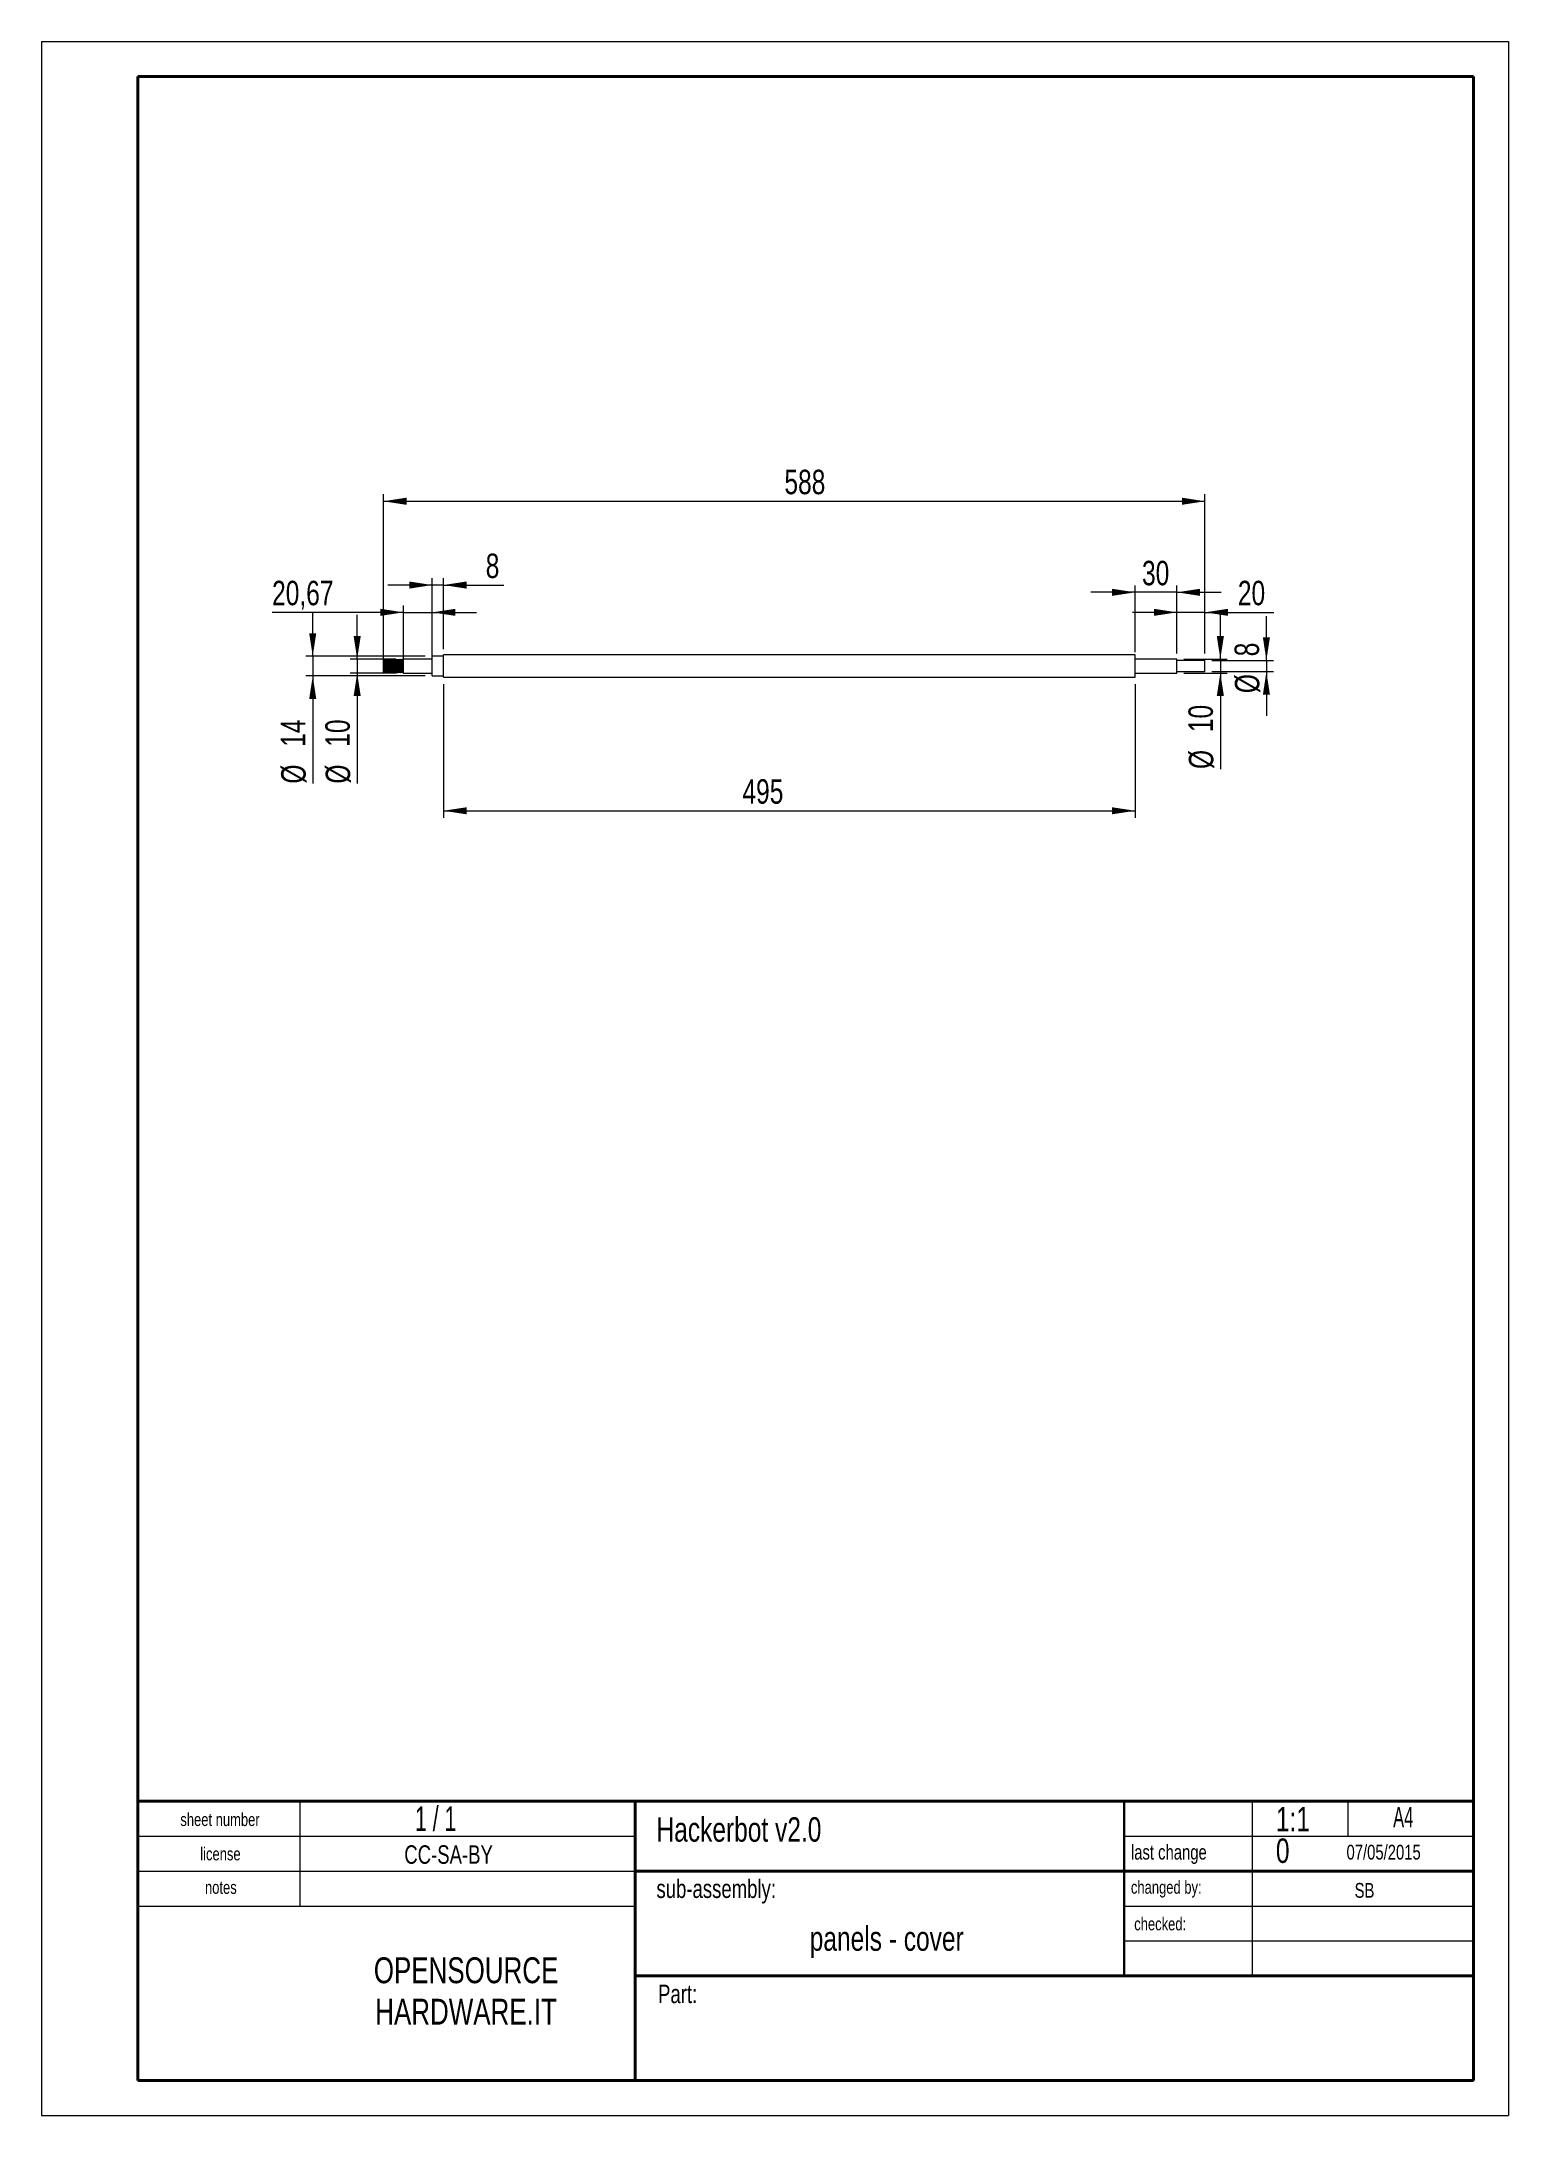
# Model space of a CAD drawing. Header units: millimetres. Extents: x 0 to 210, y 0 to 297.
import ezdxf

# ---------------------------------------------------------------- set-up
doc = ezdxf.new("R2010")
doc.units = ezdxf.units.MM
doc.layers.add('ОСЕВЫЕ', color=7, linetype='Continuous')
doc.styles.add('SLDTEXTSTYLE0', font='TXT', dxfattribs={"width": 0.605})
doc.styles.add('SLDTEXTSTYLE1', font='TXT', dxfattribs={"width": 0.75})
doc.styles.add('SLDTEXTSTYLE2', font='TXT', dxfattribs={"width": 0.65})
doc.dimstyles.new('SLDDIMSTYLE0', dxfattribs={"dimtxt": 3.5, "dimasz": 3.302, "dimexe": 0, "dimexo": 0.0625, "dimgap": 0.875, "dimtad": 1, "dimlfac": 5, "dimrnd": 1e-09, "dimzin": 12, "dimdsep": 46, "dimtxsty": 'SLDTEXTSTYLE1', "dimsah": 1, "dimcen": 0.09, "dimadec": 0, "dimazin": 3, "dimtfac": 1, "dimtofl": 0, "dimtmove": 0, "dimatfit": 3, "dimfxl": 1, "dimfrac": 2, "dimtolj": 1, "dimtzin": 12, "dimarcsym": 0})
doc.dimstyles.new('SLDDIMSTYLE1', dxfattribs={"dimtxt": 3.5, "dimasz": 3.302, "dimexe": 0, "dimexo": 0.0625, "dimgap": 0.875, "dimtad": 1, "dimlfac": 5, "dimrnd": 1e-09, "dimzin": 12, "dimdsep": 46, "dimtxsty": 'SLDTEXTSTYLE1', "dimsah": 1, "dimcen": 0.09, "dimadec": 0, "dimazin": 3, "dimtfac": 1, "dimtmove": 0, "dimatfit": 0, "dimfxl": 1, "dimfrac": 2, "dimtolj": 1, "dimtzin": 12, "dimarcsym": 0})

# ---------------------------------------------------------------- blocks, each defined once
blk = doc.blocks.new('SW_NOTE_0')
at = {"color": 0, "linetype": 'Continuous', "lineweight": 0, "char_height": 3.5, "attachment_point": 1, "style": 'SLDTEXTSTYLE1'}
for s, insert in [('1:1', (0, 4.51)), ('0', (0, -0.01))]:
    blk.add_mtext(s, dxfattribs=dict(at, insert=insert))
blk = doc.blocks.new('SW_NOTE_1')
at = {"color": 0, "linetype": 'Continuous', "lineweight": 0, "attachment_point": 2, "style": 'SLDTEXTSTYLE1'}
for s, insert, char_height in [('OPENSOURCE', (15.92, 4.77), 3.704), ('HARDWARE.IT', (15.92, -1.16), 3.7042)]:
    blk.add_mtext(s, dxfattribs=dict(at, insert=insert, char_height=char_height))
blk = doc.blocks.new('_D')
at = {"color": 7, "linetype": 'Continuous', "lineweight": 0}
for p, q in [((48.94, 208.56), (48.94, 232.16)), ((166.54, 209.36), (166.54, 232.16)), ((48.94, 231.16), (166.54, 231.16))]:
    blk.add_line(p, q, dxfattribs=at)
for points in [[(48.94, 231.16), (52.25, 230.65), (52.25, 231.67)], [(166.54, 231.16), (163.24, 231.67), (163.24, 230.65)]]:
    blk.add_solid(points, dxfattribs=at)
at = {"color": 7, "linetype": 'Continuous', "lineweight": 0, "insert": (106.35, 235.67), "char_height": 3.5, "attachment_point": 1, "style": 'SLDTEXTSTYLE1'}
blk.add_mtext('588', dxfattribs=at)
blk = doc.blocks.new('_D_1')
at = {"color": 7, "linetype": 'Continuous', "lineweight": 0}
for p, q in [((55.94, 209.96), (55.94, 220.16)), ((57.54, 209.96), (57.54, 220.16)), ((55.94, 219.16), (49.59, 219.16)), ((57.54, 219.16), (55.94, 219.16)), ((57.54, 219.16), (66.17, 219.16))]:
    blk.add_line(p, q, dxfattribs=at)
for points in [[(55.94, 219.16), (52.64, 219.67), (52.64, 218.65)], [(57.54, 219.16), (60.85, 218.65), (60.85, 219.67)]]:
    blk.add_solid(points, dxfattribs=at)
at = {"color": 7, "linetype": 'Continuous', "lineweight": 0, "insert": (63.59, 223.67), "char_height": 3.5, "attachment_point": 1, "style": 'SLDTEXTSTYLE1'}
blk.add_mtext('8', dxfattribs=at)
blk = doc.blocks.new('_D_2')
at = {"color": 7, "linetype": 'Continuous', "lineweight": 0}
for p, q in [((51.81, 215.25), (33.01, 215.25)), ((51.81, 207.56), (51.81, 216.25)), ((51.81, 215.25), (55.94, 215.25)), ((55.94, 207.56), (55.94, 216.25)), ((55.94, 215.25), (62.29, 215.25))]:
    blk.add_line(p, q, dxfattribs=at)
for points in [[(51.81, 215.25), (48.51, 215.76), (48.51, 214.75)], [(55.94, 215.25), (59.25, 214.75), (59.25, 215.76)]]:
    blk.add_solid(points, dxfattribs=at)
at = {"color": 7, "linetype": 'Continuous', "lineweight": 0, "insert": (33.01, 219.77), "char_height": 3.5, "attachment_point": 1, "style": 'SLDTEXTSTYLE1'}
blk.add_mtext('20,67', dxfattribs=at)
blk = doc.blocks.new('_D_3')
at = {"color": 7, "linetype": 'Continuous', "lineweight": 0}
for p, q in [((156.54, 218.12), (150.19, 218.12)), ((156.54, 209.56), (156.54, 219.12)), ((162.54, 218.12), (156.54, 218.12)), ((162.54, 209.56), (162.54, 219.12)), ((162.54, 218.12), (168.89, 218.12))]:
    blk.add_line(p, q, dxfattribs=at)
for points in [[(156.54, 218.12), (153.24, 218.63), (153.24, 217.61)], [(162.54, 218.12), (165.85, 217.61), (165.85, 218.63)]]:
    blk.add_solid(points, dxfattribs=at)
at = {"color": 7, "linetype": 'Continuous', "lineweight": 0, "insert": (157.54, 222.63), "char_height": 3.5, "attachment_point": 1, "style": 'SLDTEXTSTYLE1'}
blk.add_mtext('30', dxfattribs=at)
blk = doc.blocks.new('_D_4')
at = {"color": 7, "linetype": 'Continuous', "lineweight": 0}
for p, q in [((162.54, 215.25), (156.19, 215.25)), ((162.54, 209.36), (162.54, 216.25)), ((166.54, 215.25), (162.54, 215.25)), ((166.54, 209.36), (166.54, 216.25)), ((166.54, 215.25), (176.43, 215.25))]:
    blk.add_line(p, q, dxfattribs=at)
for points in [[(162.54, 215.25), (159.24, 215.76), (159.24, 214.75)], [(166.54, 215.25), (169.85, 214.75), (169.85, 215.76)]]:
    blk.add_solid(points, dxfattribs=at)
at = {"color": 7, "linetype": 'Continuous', "lineweight": 0, "insert": (171.26, 219.77), "char_height": 3.5, "attachment_point": 1, "style": 'SLDTEXTSTYLE1'}
blk.add_mtext('20', dxfattribs=at)
blk = doc.blocks.new('_D_5')
at = {"color": 7, "linetype": 'Continuous', "lineweight": 0}
for p, q in [((175.34, 208.36), (175.34, 214.71)), ((167.54, 208.36), (176.34, 208.36)), ((175.34, 208.36), (175.34, 206.76)), ((167.54, 206.76), (176.34, 206.76)), ((175.34, 206.76), (175.34, 200.41))]:
    blk.add_line(p, q, dxfattribs=at)
for points in [[(175.34, 208.36), (175.85, 211.66), (174.84, 211.66)], [(175.34, 206.76), (174.84, 203.46), (175.85, 203.46)]]:
    blk.add_solid(points, dxfattribs=at)
at = {"color": 7, "linetype": 'Continuous', "lineweight": 0, "char_height": 3.5, "attachment_point": 1, "rotation": 90, "style": 'SLDTEXTSTYLE1'}
for s, insert in [('8', (170.78, 208.96)), ('%%c', (170.83, 203.68))]:
    blk.add_mtext(s, dxfattribs=dict(at, insert=insert))
blk = doc.blocks.new('_D_6')
at = {"color": 7, "linetype": 'Continuous', "lineweight": 0}
for p, q in [((168.75, 208.56), (168.75, 214.91)), ((163.54, 208.56), (169.75, 208.56)), ((168.75, 208.56), (168.75, 206.56)), ((163.54, 206.56), (169.75, 206.56)), ((168.75, 206.56), (168.75, 192.82))]:
    blk.add_line(p, q, dxfattribs=at)
for points in [[(168.75, 208.56), (169.26, 211.86), (168.24, 211.86)], [(168.75, 206.56), (168.24, 203.26), (169.26, 203.26)]]:
    blk.add_solid(points, dxfattribs=at)
at = {"color": 7, "linetype": 'Continuous', "lineweight": 0, "char_height": 3.5, "attachment_point": 1, "rotation": 90, "style": 'SLDTEXTSTYLE1'}
for s, insert in [('10', (164.18, 198.1)), ('%%c', (164.24, 192.82))]:
    blk.add_mtext(s, dxfattribs=dict(at, insert=insert))
blk = doc.blocks.new('_D_7')
at = {"color": 7, "linetype": 'Continuous', "lineweight": 0}
for p, q in [((38.83, 208.96), (38.83, 215.31)), ((54.94, 208.96), (37.83, 208.96)), ((38.83, 208.96), (38.83, 206.16)), ((54.94, 206.16), (37.83, 206.16)), ((38.83, 206.16), (38.83, 190.73))]:
    blk.add_line(p, q, dxfattribs=at)
for points in [[(38.83, 208.96), (39.33, 212.26), (38.32, 212.26)], [(38.83, 206.16), (38.32, 202.86), (39.33, 202.86)]]:
    blk.add_solid(points, dxfattribs=at)
at = {"color": 7, "linetype": 'Continuous', "lineweight": 0, "char_height": 3.5, "attachment_point": 1, "rotation": 90, "style": 'SLDTEXTSTYLE1'}
for s, insert in [('14', (34.26, 196.01)), ('%%c', (34.31, 190.73))]:
    blk.add_mtext(s, dxfattribs=dict(at, insert=insert))
blk = doc.blocks.new('_D_8')
at = {"color": 7, "linetype": 'Continuous', "lineweight": 0}
for p, q in [((45.19, 208.56), (45.19, 214.91)), ((50.71, 208.56), (44.19, 208.56)), ((45.19, 208.56), (45.19, 206.56)), ((50.81, 206.56), (44.19, 206.56)), ((45.19, 206.56), (45.19, 190.73))]:
    blk.add_line(p, q, dxfattribs=at)
for points in [[(45.19, 208.56), (45.7, 211.86), (44.68, 211.86)], [(45.19, 206.56), (44.68, 203.26), (45.7, 203.26)]]:
    blk.add_solid(points, dxfattribs=at)
at = {"color": 7, "linetype": 'Continuous', "lineweight": 0, "char_height": 3.5, "attachment_point": 1, "rotation": 90, "style": 'SLDTEXTSTYLE1'}
for s, insert in [('10', (40.63, 196.01)), ('%%c', (40.68, 190.73))]:
    blk.add_mtext(s, dxfattribs=dict(at, insert=insert))
blk = doc.blocks.new('_D_9')
at = {"color": 7, "linetype": 'Continuous', "lineweight": 0}
for p, q in [((57.54, 204.96), (57.54, 185.84)), ((156.54, 204.96), (156.54, 185.84)), ((57.54, 186.84), (156.54, 186.84))]:
    blk.add_line(p, q, dxfattribs=at)
for points in [[(57.54, 186.84), (60.85, 186.33), (60.85, 187.34)], [(156.54, 186.84), (153.24, 187.34), (153.24, 186.33)]]:
    blk.add_solid(points, dxfattribs=at)
at = {"color": 7, "linetype": 'Continuous', "lineweight": 0, "insert": (100.34, 191.35), "char_height": 3.5, "attachment_point": 1, "style": 'SLDTEXTSTYLE1'}
blk.add_mtext('495', dxfattribs=at)

msp = doc.modelspace()

# ---------------------------------------------------------------- linework, layer by layer
at = {"color": 7, "linetype": 'Continuous', "lineweight": 40}
for p, q in [((13.7806, 150), (13.7806, 292)), ((20, 292), (13.7806, 292)), ((205, 292), (20, 292)), ((205, 5), (205, 292)), ((13.7806, 5), (13.7806, 150)), ((13.7806, 45), (85, 45)), ((85, 45), (85, 5)), ((85, 45), (155, 45)), ((205, 45), (155, 45)), ((85, 35), (155, 35)), ((205, 35), (155, 35)), ((85, 20), (205, 20)), ((13.7806, 5), (20, 5)), ((20, 5), (205, 5))]:
    msp.add_line(p, q, dxfattribs=at)
at = {"color": 7, "linetype": 'Continuous', "lineweight": 15}
for p, q in [((13.7806, 150), (13.7806, 292)), ((48.9952, 208.3581), (48.9491, 208.4378)), ((55.9434, 208.5594), (51.6839, 208.5594)), ((51.7073, 208.558), (51.6918, 208.5312)), ((57.5434, 208.9594), (55.9434, 208.9594)), ((55.9434, 207.5594), (55.9434, 208.9594)), ((156.5434, 209.1594), (57.5434, 209.1594)), ((57.5434, 207.5594), (57.5434, 209.1594)), ((156.5434, 207.5594), (156.5434, 209.1594)), ((162.5434, 208.5594), (156.5434, 208.5594)), ((162.5434, 207.5594), (162.5434, 208.5594)), ((166.5434, 208.3594), (162.5434, 208.3594)), ((166.5434, 207.5594), (166.5434, 208.3594)), ((48.9423, 206.6732), (48.9915, 206.5882)), ((48.9934, 206.5862), (48.9962, 206.6024)), ((49.1934, 206.5862), (49.1962, 206.6024)), ((49.3934, 206.5862), (49.3962, 206.6024)), ((49.5934, 206.5862), (49.5962, 206.6024)), ((49.7934, 206.5862), (49.7962, 206.6024)), ((49.9934, 206.5862), (49.9962, 206.6024)), ((50.1934, 206.5862), (50.1962, 206.6024)), ((50.3934, 206.5862), (50.3962, 206.6024)), ((50.5934, 206.5862), (50.5962, 206.6024)), ((50.7934, 206.5862), (50.7962, 206.6024)), ((50.9934, 206.5862), (50.9962, 206.6024)), ((51.1934, 206.5862), (51.1962, 206.6024)), ((51.3934, 206.5862), (51.3962, 206.6024)), ((51.5934, 206.5862), (51.5962, 206.6024)), ((51.7918, 206.5876), (51.8073, 206.5608)), ((51.8089, 206.5594), (55.9434, 206.5594)), ((55.9434, 206.1594), (55.9434, 207.5594)), ((55.9434, 206.1594), (57.5434, 206.1594)), ((57.5434, 205.9594), (57.5434, 207.5594)), ((57.5434, 205.9594), (156.5434, 205.9594)), ((156.5434, 205.9594), (156.5434, 207.5594)), ((156.5434, 206.5594), (162.5434, 206.5594)), ((162.5434, 206.5594), (162.5434, 207.5594)), ((162.5434, 206.7594), (166.5434, 206.7594)), ((166.5434, 206.7594), (166.5434, 207.5594)), ((20, 45), (13.7806, 45)), ((20, 45), (85, 45)), ((37, 45), (37, 30)), ((173.3289, 45), (173.3289, 20)), ((187, 45), (187, 40)), ((13.7806, 40), (85, 40)), ((155, 40), (205, 40)), ((13.7806, 35), (85, 35)), ((13.7806, 30), (85, 30)), ((155, 30), (205, 30)), ((155, 25), (205, 25))]:
    msp.add_line(p, q, dxfattribs=at)
at = {"color": 7, "linetype": 'Continuous', "lineweight": 30}
msp.add_line((155, 45), (155, 20), dxfattribs=at)
at = {"color": 7, "linetype": 'Continuous', "lineweight": 15}
for points, knots in [([(48.9434, 207.5594), (48.9434, 207.6655), (48.9434, 207.8776), (48.9434, 208.1541), (48.9434, 208.3503), (48.9434, 208.4477), (48.9434, 208.4377), (48.9434, 208.4345)], [0, 0, 0, 0, 0.226252226, 0.452476195, 0.678751974, 0.898186725, 1, 1, 1, 1]), ([(49.0924, 208.532), (49.0756, 208.5031), (49.0427, 208.4461), (49.0097, 208.3891), (48.9935, 208.3611)], [0, 0, 0, 0, 0.50778734, 1, 1, 1, 1]), ([(48.9952, 208.351), (48.9988, 208.3402), (49.0065, 208.3167), (49.0184, 208.1378), (49.0309, 207.874), (49.0434, 207.5594), (49.0559, 207.2447), (49.0684, 206.9812), (49.0802, 206.8044), (49.0877, 206.7811), (49.0911, 206.7707)], [0, 0, 0, 0, 0.11231234, 0.24257523, 0.37283812, 0.50310101, 0.6333639, 0.76362679, 0.89388968, 1, 1, 1, 1]), ([(49.1952, 208.3581), (49.1785, 208.387), (49.145, 208.4448), (49.1116, 208.5027), (49.0948, 208.5316)], [0, 0, 0, 0, 0.49992751, 1, 1, 1, 1]), ([(49.0949, 208.5238), (49.0986, 208.5104), (49.1064, 208.4818), (49.1184, 208.2631), (49.1309, 207.9421), (49.1434, 207.5594), (49.1559, 207.1766), (49.1684, 206.8559), (49.1802, 206.6399), (49.1879, 206.6115), (49.1913, 206.5987)], [0, 0, 0, 0, 0.11425452, 0.24390389, 0.37355326, 0.50320263, 0.632852, 0.76250137, 0.89215074, 1, 1, 1, 1]), ([(49.2924, 208.532), (49.2756, 208.5031), (49.2427, 208.4461), (49.2097, 208.3891), (49.1935, 208.3611)], [0, 0, 0, 0, 0.50778734, 1, 1, 1, 1]), ([(49.1952, 208.351), (49.1988, 208.3402), (49.2065, 208.3167), (49.2184, 208.1378), (49.2309, 207.874), (49.2434, 207.5594), (49.2559, 207.2447), (49.2684, 206.9812), (49.2802, 206.8044), (49.2877, 206.7811), (49.2911, 206.7707)], [0, 0, 0, 0, 0.11231234, 0.24257523, 0.37283812, 0.50310101, 0.6333639, 0.76362679, 0.89388968, 1, 1, 1, 1]), ([(49.3952, 208.3581), (49.3785, 208.387), (49.345, 208.4448), (49.3116, 208.5027), (49.2948, 208.5316)], [0, 0, 0, 0, 0.49992751, 1, 1, 1, 1]), ([(49.2949, 208.5238), (49.2986, 208.5104), (49.3064, 208.4818), (49.3184, 208.2631), (49.3309, 207.9421), (49.3434, 207.5594), (49.3559, 207.1766), (49.3684, 206.8559), (49.3802, 206.6399), (49.3879, 206.6115), (49.3913, 206.5987)], [0, 0, 0, 0, 0.114254518, 0.243903889, 0.373553259, 0.50320263, 0.632852, 0.762501371, 0.892150741, 1, 1, 1, 1]), ([(49.4924, 208.532), (49.4756, 208.5031), (49.4427, 208.4461), (49.4097, 208.3891), (49.3935, 208.3611)], [0, 0, 0, 0, 0.50778734, 1, 1, 1, 1]), ([(49.3952, 208.351), (49.3988, 208.3402), (49.4065, 208.3167), (49.4184, 208.1378), (49.4309, 207.874), (49.4434, 207.5594), (49.4559, 207.2447), (49.4684, 206.9812), (49.4802, 206.8044), (49.4877, 206.7811), (49.4911, 206.7707)], [0, 0, 0, 0, 0.11231234, 0.24257523, 0.37283812, 0.50310101, 0.6333639, 0.76362679, 0.89388968, 1, 1, 1, 1]), ([(49.5952, 208.3581), (49.5785, 208.387), (49.545, 208.4448), (49.5116, 208.5027), (49.4948, 208.5316)], [0, 0, 0, 0, 0.49992751, 1, 1, 1, 1]), ([(49.4949, 208.5238), (49.4986, 208.5104), (49.5064, 208.4818), (49.5184, 208.2631), (49.5309, 207.9421), (49.5434, 207.5594), (49.5559, 207.1766), (49.5684, 206.8559), (49.5802, 206.6399), (49.5879, 206.6115), (49.5913, 206.5987)], [0, 0, 0, 0, 0.114254518, 0.243903889, 0.373553259, 0.50320263, 0.632852, 0.762501371, 0.892150741, 1, 1, 1, 1]), ([(49.6924, 208.532), (49.6756, 208.5031), (49.6427, 208.4461), (49.6097, 208.3891), (49.5935, 208.3611)], [0, 0, 0, 0, 0.50778734, 1, 1, 1, 1]), ([(49.5952, 208.351), (49.5988, 208.3402), (49.6065, 208.3167), (49.6184, 208.1378), (49.6309, 207.874), (49.6434, 207.5594), (49.6559, 207.2447), (49.6684, 206.9812), (49.6802, 206.8044), (49.6877, 206.7811), (49.6911, 206.7707)], [0, 0, 0, 0, 0.11231234, 0.24257523, 0.37283812, 0.50310101, 0.6333639, 0.76362679, 0.89388968, 1, 1, 1, 1]), ([(49.7952, 208.3581), (49.7785, 208.387), (49.745, 208.4448), (49.7116, 208.5027), (49.6948, 208.5316)], [0, 0, 0, 0, 0.49992751, 1, 1, 1, 1]), ([(49.6949, 208.5238), (49.6986, 208.5104), (49.7064, 208.4818), (49.7184, 208.2631), (49.7309, 207.9421), (49.7434, 207.5594), (49.7559, 207.1766), (49.7684, 206.8559), (49.7802, 206.6399), (49.7879, 206.6115), (49.7913, 206.5987)], [0, 0, 0, 0, 0.11425452, 0.24390389, 0.37355326, 0.50320263, 0.632852, 0.76250137, 0.89215074, 1, 1, 1, 1]), ([(49.8924, 208.532), (49.8756, 208.5031), (49.8427, 208.4461), (49.8097, 208.3891), (49.7935, 208.3611)], [0, 0, 0, 0, 0.50778734, 1, 1, 1, 1]), ([(49.7952, 208.351), (49.7988, 208.3402), (49.8065, 208.3167), (49.8184, 208.1378), (49.8309, 207.874), (49.8434, 207.5594), (49.8559, 207.2447), (49.8684, 206.9812), (49.8802, 206.8044), (49.8877, 206.7811), (49.8911, 206.7707)], [0, 0, 0, 0, 0.11231234, 0.24257523, 0.37283812, 0.50310101, 0.6333639, 0.76362679, 0.89388968, 1, 1, 1, 1]), ([(49.9952, 208.3581), (49.9785, 208.387), (49.945, 208.4448), (49.9116, 208.5027), (49.8948, 208.5316)], [0, 0, 0, 0, 0.49992751, 1, 1, 1, 1]), ([(49.8949, 208.5238), (49.8986, 208.5104), (49.9064, 208.4818), (49.9184, 208.2631), (49.9309, 207.9421), (49.9434, 207.5594), (49.9559, 207.1766), (49.9684, 206.8559), (49.9802, 206.6399), (49.9879, 206.6115), (49.9913, 206.5987)], [0, 0, 0, 0, 0.114254518, 0.243903889, 0.373553259, 0.50320263, 0.632852, 0.762501371, 0.892150741, 1, 1, 1, 1]), ([(50.0924, 208.532), (50.0756, 208.5031), (50.0427, 208.4461), (50.0097, 208.3891), (49.9935, 208.3611)], [0, 0, 0, 0, 0.50778734, 1, 1, 1, 1]), ([(49.9952, 208.351), (49.9988, 208.3402), (50.0065, 208.3167), (50.0184, 208.1378), (50.0309, 207.874), (50.0434, 207.5594), (50.0559, 207.2447), (50.0684, 206.9812), (50.0802, 206.8044), (50.0877, 206.7811), (50.0911, 206.7707)], [0, 0, 0, 0, 0.11231234, 0.24257523, 0.37283812, 0.50310101, 0.6333639, 0.76362679, 0.89388968, 1, 1, 1, 1]), ([(50.1952, 208.3581), (50.1785, 208.387), (50.145, 208.4448), (50.1116, 208.5027), (50.0948, 208.5316)], [0, 0, 0, 0, 0.49992751, 1, 1, 1, 1]), ([(50.0949, 208.5238), (50.0986, 208.5104), (50.1064, 208.4818), (50.1184, 208.2631), (50.1309, 207.9421), (50.1434, 207.5594), (50.1559, 207.1766), (50.1684, 206.8559), (50.1802, 206.6399), (50.1879, 206.6115), (50.1913, 206.5987)], [0, 0, 0, 0, 0.11425452, 0.24390389, 0.37355326, 0.50320263, 0.632852, 0.76250137, 0.89215074, 1, 1, 1, 1]), ([(50.2924, 208.532), (50.2756, 208.5031), (50.2427, 208.4461), (50.2097, 208.3891), (50.1935, 208.3611)], [0, 0, 0, 0, 0.50778734, 1, 1, 1, 1]), ([(50.1952, 208.351), (50.1988, 208.3402), (50.2065, 208.3167), (50.2184, 208.1378), (50.2309, 207.874), (50.2434, 207.5594), (50.2559, 207.2447), (50.2684, 206.9812), (50.2802, 206.8044), (50.2877, 206.7811), (50.2911, 206.7707)], [0, 0, 0, 0, 0.11231234, 0.24257523, 0.37283812, 0.50310101, 0.6333639, 0.76362679, 0.89388968, 1, 1, 1, 1]), ([(50.3952, 208.3581), (50.3785, 208.387), (50.345, 208.4448), (50.3116, 208.5027), (50.2948, 208.5316)], [0, 0, 0, 0, 0.49992751, 1, 1, 1, 1]), ([(50.2949, 208.5238), (50.2986, 208.5104), (50.3064, 208.4818), (50.3184, 208.2631), (50.3309, 207.9421), (50.3434, 207.5594), (50.3559, 207.1766), (50.3684, 206.8559), (50.3802, 206.6399), (50.3879, 206.6115), (50.3913, 206.5987)], [0, 0, 0, 0, 0.11425452, 0.24390389, 0.37355326, 0.50320263, 0.632852, 0.76250137, 0.89215074, 1, 1, 1, 1]), ([(50.4924, 208.532), (50.4756, 208.5031), (50.4427, 208.4461), (50.4097, 208.3891), (50.3935, 208.3611)], [0, 0, 0, 0, 0.50778734, 1, 1, 1, 1]), ([(50.3952, 208.351), (50.3988, 208.3402), (50.4065, 208.3167), (50.4184, 208.1378), (50.4309, 207.874), (50.4434, 207.5594), (50.4559, 207.2447), (50.4684, 206.9812), (50.4802, 206.8044), (50.4877, 206.7811), (50.4911, 206.7707)], [0, 0, 0, 0, 0.11231234, 0.24257523, 0.37283812, 0.50310101, 0.6333639, 0.76362679, 0.89388968, 1, 1, 1, 1]), ([(50.5952, 208.3581), (50.5785, 208.387), (50.545, 208.4448), (50.5116, 208.5027), (50.4948, 208.5316)], [0, 0, 0, 0, 0.49992751, 1, 1, 1, 1]), ([(50.4949, 208.5238), (50.4986, 208.5104), (50.5064, 208.4818), (50.5184, 208.2631), (50.5309, 207.9421), (50.5434, 207.5594), (50.5559, 207.1766), (50.5684, 206.8559), (50.5802, 206.6399), (50.5879, 206.6115), (50.5913, 206.5987)], [0, 0, 0, 0, 0.11425452, 0.24390389, 0.37355326, 0.50320263, 0.632852, 0.76250137, 0.89215074, 1, 1, 1, 1]), ([(50.6924, 208.532), (50.6756, 208.5031), (50.6427, 208.4461), (50.6097, 208.3891), (50.5935, 208.3611)], [0, 0, 0, 0, 0.50778734, 1, 1, 1, 1]), ([(50.5952, 208.351), (50.5988, 208.3402), (50.6065, 208.3167), (50.6184, 208.1378), (50.6309, 207.874), (50.6434, 207.5594), (50.6559, 207.2447), (50.6684, 206.9812), (50.6802, 206.8044), (50.6877, 206.7811), (50.6911, 206.7707)], [0, 0, 0, 0, 0.11231234, 0.24257523, 0.37283812, 0.50310101, 0.6333639, 0.76362679, 0.89388968, 1, 1, 1, 1]), ([(50.7952, 208.3581), (50.7785, 208.387), (50.745, 208.4448), (50.7116, 208.5027), (50.6948, 208.5316)], [0, 0, 0, 0, 0.49992751, 1, 1, 1, 1]), ([(50.6949, 208.5238), (50.6986, 208.5104), (50.7064, 208.4818), (50.7184, 208.2631), (50.7309, 207.9421), (50.7434, 207.5594), (50.7559, 207.1766), (50.7684, 206.8559), (50.7802, 206.6399), (50.7879, 206.6115), (50.7913, 206.5987)], [0, 0, 0, 0, 0.11425452, 0.24390389, 0.37355326, 0.50320263, 0.632852, 0.76250137, 0.89215074, 1, 1, 1, 1]), ([(50.8924, 208.532), (50.8756, 208.5031), (50.8427, 208.4461), (50.8097, 208.3891), (50.7935, 208.3611)], [0, 0, 0, 0, 0.50778734, 1, 1, 1, 1]), ([(50.7952, 208.351), (50.7988, 208.3402), (50.8065, 208.3167), (50.8184, 208.1378), (50.8309, 207.874), (50.8434, 207.5594), (50.8559, 207.2447), (50.8684, 206.9812), (50.8802, 206.8044), (50.8877, 206.7811), (50.8911, 206.7707)], [0, 0, 0, 0, 0.11231234, 0.24257523, 0.37283812, 0.50310101, 0.6333639, 0.76362679, 0.89388968, 1, 1, 1, 1]), ([(50.9952, 208.3581), (50.9785, 208.387), (50.945, 208.4448), (50.9116, 208.5027), (50.8948, 208.5316)], [0, 0, 0, 0, 0.49992751, 1, 1, 1, 1]), ([(50.8949, 208.5238), (50.8986, 208.5104), (50.9064, 208.4818), (50.9184, 208.2631), (50.9309, 207.9421), (50.9434, 207.5594), (50.9559, 207.1766), (50.9684, 206.8559), (50.9802, 206.6399), (50.9879, 206.6115), (50.9913, 206.5987)], [0, 0, 0, 0, 0.114254518, 0.243903889, 0.373553259, 0.50320263, 0.632852, 0.762501371, 0.892150741, 1, 1, 1, 1]), ([(51.0924, 208.532), (51.0756, 208.5031), (51.0427, 208.4461), (51.0097, 208.3891), (50.9935, 208.3611)], [0, 0, 0, 0, 0.50778734, 1, 1, 1, 1]), ([(50.9952, 208.351), (50.9988, 208.3402), (51.0065, 208.3167), (51.0184, 208.1378), (51.0309, 207.874), (51.0434, 207.5594), (51.0559, 207.2447), (51.0684, 206.9812), (51.0802, 206.8044), (51.0877, 206.7811), (51.0911, 206.7707)], [0, 0, 0, 0, 0.11231234, 0.24257523, 0.37283812, 0.50310101, 0.6333639, 0.76362679, 0.89388968, 1, 1, 1, 1]), ([(51.1952, 208.3581), (51.1785, 208.387), (51.145, 208.4448), (51.1116, 208.5027), (51.0948, 208.5316)], [0, 0, 0, 0, 0.49992751, 1, 1, 1, 1]), ([(51.0949, 208.5238), (51.0986, 208.5104), (51.1064, 208.4818), (51.1184, 208.2631), (51.1309, 207.9421), (51.1434, 207.5594), (51.1559, 207.1766), (51.1684, 206.8559), (51.1802, 206.6399), (51.1879, 206.6115), (51.1913, 206.5987)], [0, 0, 0, 0, 0.114254518, 0.243903889, 0.373553259, 0.50320263, 0.632852, 0.762501371, 0.892150741, 1, 1, 1, 1]), ([(51.2924, 208.532), (51.2756, 208.5031), (51.2427, 208.4461), (51.2097, 208.3891), (51.1935, 208.3611)], [0, 0, 0, 0, 0.50778734, 1, 1, 1, 1]), ([(51.1952, 208.351), (51.1988, 208.3402), (51.2065, 208.3167), (51.2184, 208.1378), (51.2309, 207.874), (51.2434, 207.5594), (51.2559, 207.2447), (51.2684, 206.9812), (51.2802, 206.8044), (51.2877, 206.7811), (51.2911, 206.7707)], [0, 0, 0, 0, 0.11231234, 0.24257523, 0.37283812, 0.50310101, 0.6333639, 0.76362679, 0.89388968, 1, 1, 1, 1]), ([(51.3952, 208.3581), (51.3785, 208.387), (51.345, 208.4448), (51.3116, 208.5027), (51.2948, 208.5316)], [0, 0, 0, 0, 0.49992751, 1, 1, 1, 1]), ([(51.2949, 208.5238), (51.2986, 208.5104), (51.3064, 208.4818), (51.3184, 208.2631), (51.3309, 207.9421), (51.3434, 207.5594), (51.3559, 207.1766), (51.3684, 206.8559), (51.3802, 206.6399), (51.3879, 206.6115), (51.3913, 206.5987)], [0, 0, 0, 0, 0.114254518, 0.243903889, 0.373553259, 0.50320263, 0.632852, 0.762501371, 0.892150741, 1, 1, 1, 1]), ([(51.4924, 208.532), (51.4756, 208.5031), (51.4427, 208.4461), (51.4097, 208.3891), (51.3935, 208.3611)], [0, 0, 0, 0, 0.50778734, 1, 1, 1, 1]), ([(51.3952, 208.351), (51.3988, 208.3402), (51.4065, 208.3167), (51.4184, 208.1378), (51.4309, 207.874), (51.4434, 207.5594), (51.4559, 207.2447), (51.4684, 206.9812), (51.4802, 206.8044), (51.4877, 206.7811), (51.4911, 206.7707)], [0, 0, 0, 0, 0.112312341, 0.242575231, 0.372838121, 0.503101011, 0.633363902, 0.763626792, 0.893889682, 1, 1, 1, 1]), ([(51.5952, 208.3581), (51.5785, 208.387), (51.545, 208.4448), (51.5116, 208.5027), (51.4948, 208.5316)], [0, 0, 0, 0, 0.49992751, 1, 1, 1, 1]), ([(51.4949, 208.5238), (51.4986, 208.5104), (51.5064, 208.4818), (51.5184, 208.2631), (51.5309, 207.9421), (51.5434, 207.5594), (51.5559, 207.1766), (51.5684, 206.8559), (51.5802, 206.6399), (51.5879, 206.6115), (51.5913, 206.5987)], [0, 0, 0, 0, 0.114254518, 0.243903889, 0.373553259, 0.50320263, 0.632852, 0.762501371, 0.892150741, 1, 1, 1, 1]), ([(51.6924, 208.532), (51.6756, 208.5031), (51.6427, 208.4461), (51.6097, 208.3891), (51.5935, 208.3611)], [0, 0, 0, 0, 0.50778734, 1, 1, 1, 1]), ([(51.5952, 208.351), (51.5988, 208.3402), (51.6065, 208.3167), (51.6184, 208.1378), (51.6309, 207.874), (51.6434, 207.5594), (51.6559, 207.2447), (51.6684, 206.9812), (51.6802, 206.8044), (51.6877, 206.7811), (51.6911, 206.7707)], [0, 0, 0, 0, 0.11231234, 0.24257523, 0.37283812, 0.50310101, 0.6333639, 0.76362679, 0.89388968, 1, 1, 1, 1]), ([(51.7073, 208.5493), (51.7078, 208.5531), (51.7125, 208.5848), (51.7214, 208.498), (51.7339, 208.2874), (51.7464, 207.9513), (51.7589, 207.5597), (51.7714, 207.1662), (51.7839, 206.8358), (51.7964, 206.6045), (51.8047, 206.5744), (51.8089, 206.5594)], [0, 0, 0, 0, 0.01624224, 0.13921196, 0.26218168, 0.3851514, 0.50812112, 0.63109084, 0.75406056, 0.87703028, 1, 1, 1, 1]), ([(48.9434, 207.5594), (48.9476, 207.4318), (48.9559, 207.1766), (48.9684, 206.8559), (48.9802, 206.6399), (48.9879, 206.6115), (48.9913, 206.5987)], [0, 0, 0, 0, 0.26097035, 0.52194066, 0.78291098, 1, 1, 1, 1]), ([(48.9434, 206.6739), (48.9434, 206.6731), (48.9434, 206.6582), (48.9434, 206.7198), (48.9434, 206.8641), (48.9434, 207.1034), (48.9434, 207.3483), (48.9434, 207.5065), (48.9434, 207.5594)], [0, 0, 0, 0, 0.01198826, 0.22231781, 0.44051581, 0.65855053, 0.88594413, 1, 1, 1, 1]), ([(48.996, 206.5897), (49.0128, 206.6186), (49.0452, 206.6747), (49.0776, 206.7307), (49.0933, 206.7578)], [0, 0, 0, 0, 0.51578265, 1, 1, 1, 1]), ([(49.0911, 206.7617), (49.1078, 206.7328), (49.1413, 206.675), (49.1747, 206.6172), (49.1915, 206.5882)], [0, 0, 0, 0, 0.49993877, 1, 1, 1, 1]), ([(49.196, 206.5897), (49.2128, 206.6186), (49.2452, 206.6747), (49.2776, 206.7307), (49.2933, 206.7578)], [0, 0, 0, 0, 0.51578265, 1, 1, 1, 1]), ([(49.2911, 206.7617), (49.3078, 206.7328), (49.3413, 206.675), (49.3747, 206.6172), (49.3915, 206.5882)], [0, 0, 0, 0, 0.49993877, 1, 1, 1, 1]), ([(49.396, 206.5897), (49.4128, 206.6186), (49.4452, 206.6747), (49.4776, 206.7307), (49.4933, 206.7578)], [0, 0, 0, 0, 0.51578265, 1, 1, 1, 1]), ([(49.4911, 206.7617), (49.5078, 206.7328), (49.5413, 206.675), (49.5747, 206.6172), (49.5915, 206.5882)], [0, 0, 0, 0, 0.49993877, 1, 1, 1, 1]), ([(49.596, 206.5897), (49.6128, 206.6186), (49.6452, 206.6747), (49.6776, 206.7307), (49.6933, 206.7578)], [0, 0, 0, 0, 0.51578265, 1, 1, 1, 1]), ([(49.6911, 206.7617), (49.7078, 206.7328), (49.7413, 206.675), (49.7747, 206.6172), (49.7915, 206.5882)], [0, 0, 0, 0, 0.49993877, 1, 1, 1, 1]), ([(49.796, 206.5897), (49.8128, 206.6186), (49.8452, 206.6747), (49.8776, 206.7307), (49.8933, 206.7578)], [0, 0, 0, 0, 0.51578265, 1, 1, 1, 1]), ([(49.8911, 206.7617), (49.9078, 206.7328), (49.9413, 206.675), (49.9747, 206.6172), (49.9915, 206.5882)], [0, 0, 0, 0, 0.49993877, 1, 1, 1, 1]), ([(49.996, 206.5897), (50.0128, 206.6186), (50.0452, 206.6747), (50.0776, 206.7307), (50.0933, 206.7578)], [0, 0, 0, 0, 0.51578265, 1, 1, 1, 1]), ([(50.0911, 206.7617), (50.1078, 206.7328), (50.1413, 206.675), (50.1747, 206.6172), (50.1915, 206.5882)], [0, 0, 0, 0, 0.49993877, 1, 1, 1, 1]), ([(50.196, 206.5897), (50.2128, 206.6186), (50.2452, 206.6747), (50.2776, 206.7307), (50.2933, 206.7578)], [0, 0, 0, 0, 0.51578265, 1, 1, 1, 1]), ([(50.2911, 206.7617), (50.3078, 206.7328), (50.3413, 206.675), (50.3747, 206.6172), (50.3915, 206.5882)], [0, 0, 0, 0, 0.49993877, 1, 1, 1, 1]), ([(50.396, 206.5897), (50.4128, 206.6186), (50.4452, 206.6747), (50.4776, 206.7307), (50.4933, 206.7578)], [0, 0, 0, 0, 0.51578265, 1, 1, 1, 1]), ([(50.4911, 206.7617), (50.5078, 206.7328), (50.5413, 206.675), (50.5747, 206.6172), (50.5915, 206.5882)], [0, 0, 0, 0, 0.49993877, 1, 1, 1, 1]), ([(50.596, 206.5897), (50.6128, 206.6186), (50.6452, 206.6747), (50.6776, 206.7307), (50.6933, 206.7578)], [0, 0, 0, 0, 0.51578265, 1, 1, 1, 1]), ([(50.6911, 206.7617), (50.7078, 206.7328), (50.7413, 206.675), (50.7747, 206.6172), (50.7915, 206.5882)], [0, 0, 0, 0, 0.49993877, 1, 1, 1, 1]), ([(50.796, 206.5897), (50.8128, 206.6186), (50.8452, 206.6747), (50.8776, 206.7307), (50.8933, 206.7578)], [0, 0, 0, 0, 0.51578265, 1, 1, 1, 1]), ([(50.8911, 206.7617), (50.9078, 206.7328), (50.9413, 206.675), (50.9747, 206.6172), (50.9915, 206.5882)], [0, 0, 0, 0, 0.49993877, 1, 1, 1, 1]), ([(50.996, 206.5897), (51.0128, 206.6186), (51.0452, 206.6747), (51.0776, 206.7307), (51.0933, 206.7578)], [0, 0, 0, 0, 0.51578265, 1, 1, 1, 1]), ([(51.0911, 206.7617), (51.1078, 206.7328), (51.1413, 206.675), (51.1747, 206.6172), (51.1915, 206.5882)], [0, 0, 0, 0, 0.49993877, 1, 1, 1, 1]), ([(51.196, 206.5897), (51.2128, 206.6186), (51.2452, 206.6747), (51.2776, 206.7307), (51.2933, 206.7578)], [0, 0, 0, 0, 0.51578265, 1, 1, 1, 1]), ([(51.2911, 206.7617), (51.3078, 206.7328), (51.3413, 206.675), (51.3747, 206.6172), (51.3915, 206.5882)], [0, 0, 0, 0, 0.49993877, 1, 1, 1, 1]), ([(51.396, 206.5897), (51.4128, 206.6186), (51.4452, 206.6747), (51.4776, 206.7307), (51.4933, 206.7578)], [0, 0, 0, 0, 0.51578265, 1, 1, 1, 1]), ([(51.4911, 206.7617), (51.5078, 206.7328), (51.5413, 206.675), (51.5747, 206.6172), (51.5915, 206.5882)], [0, 0, 0, 0, 0.49993877, 1, 1, 1, 1]), ([(51.596, 206.5897), (51.6128, 206.6186), (51.6452, 206.6747), (51.6776, 206.7307), (51.6933, 206.7578)], [0, 0, 0, 0, 0.51578265, 1, 1, 1, 1]), ([(51.6911, 206.7617), (51.7078, 206.7328), (51.7413, 206.675), (51.7747, 206.6172), (51.7915, 206.5882)], [0, 0, 0, 0, 0.49993877, 1, 1, 1, 1])]:
    msp.add_open_spline(points, degree=3, knots=knots, dxfattribs=at)
at = {"color": 1, "linetype": 'Continuous', "lineweight": 15}
msp.add_open_spline([(51.6923, 208.5258), (51.6927, 208.5283), (51.6972, 208.5573), (51.7059, 208.4722), (51.7184, 208.2681), (51.7309, 207.9408), (51.7434, 207.5598), (51.7559, 207.1766), (51.7684, 206.8558), (51.7804, 206.6376), (51.7882, 206.6091), (51.7918, 206.5958)], degree=3, knots=[0, 0, 0, 0, 0.01149656, 0.13708502, 0.26267348, 0.38826195, 0.51385041, 0.63943887, 0.76502733, 0.89061579, 1, 1, 1, 1], dxfattribs=at)
at = {"layer": 'ОСЕВЫЕ', "lineweight": 0}
for p, q in [((0, 297), (210, 297)), ((0, 297), (0, 0)), ((210, 297), (210, 0)), ((0, 0), (210, 0))]:
    msp.add_line(p, q, dxfattribs=at)

# ---------------------------------------------------------------- block references
at = {"color": 7, "linetype": 'Continuous', "lineweight": 0}
for name, p in [('SW_NOTE_0', (176.7037, 39.6811)), ('SW_NOTE_1', (44.8581, 17.8833))]:
    msp.add_blockref(name, p, dxfattribs=at)

# ---------------------------------------------------------------- texts
for s, insert, char_height, attachment_point, style in [('sheet number', (25.5507, 43.3072), 1.852083, 2, 'SLDTEXTSTYLE1'), ('1 / 1', (53.4666, 44.2581), 3.5, 1, 'SLDTEXTSTYLE2'), ('Hackerbot v2.0', (88.0329, 42.7117), 3.5, 1, 'SLDTEXTSTYLE1'), ('A4', (193.489, 44.1905), 2.91042, 1, 'SLDTEXTSTYLE0'), ('CC-SA-BY', (58.2744, 38.6936), 2.64583, 2, 'SLDTEXTSTYLE1'), ('last change', (155.9487, 38.7704), 2.116667, 1, 'SLDTEXTSTYLE1'), ('07/05/2015', (192.1248, 38.7704), 2.11667, 2, 'SLDTEXTSTYLE1'), ('license', (25.6153, 38.3896), 1.85208, 2, 'SLDTEXTSTYLE1'), ('notes', (25.6726, 33.592), 1.85208, 2, 'SLDTEXTSTYLE1'), ('sub-assembly:', (88.0329, 33.7963), 2.645833, 1, 'SLDTEXTSTYLE1'), ('changed by:', (155.9487, 33.6158), 1.852083, 1, 'SLDTEXTSTYLE1'), ('SB', (189.3882, 33.2985), 2.11667, 2, 'SLDTEXTSTYLE1'), ('panels - cover', (120.9919, 27.0936), 3.5, 2, 'SLDTEXTSTYLE1'), ('checked:', (156.4217, 28.3681), 1.85208, 1, 'SLDTEXTSTYLE1'), ('Part:', (88.2593, 18.7408), 2.64583, 1, 'SLDTEXTSTYLE1')]:
    msp.add_mtext(s, dxfattribs=dict(at, insert=insert, char_height=char_height, attachment_point=attachment_point, style=style))

# ---------------------------------------------------------------- dimensions: what is measured, and where the dimension line sits
for base, p1, p2, dimstyle, picture, middle in [((166.5434, 231.1594), (48.9434, 207.5594), (166.5434, 208.3594), 'SLDDIMSTYLE0', '_D', (110.231, 231.1594)), ((55.9434, 219.1594), (57.5434, 208.9594), (55.9434, 208.9594), 'SLDDIMSTYLE1', '_D_1', (64.8787, 219.1594)), ((55.9434, 215.254), (51.8089, 206.5594), (55.9434, 206.5594), 'SLDDIMSTYLE1', '_D_2', (38.8257, 215.254)), ((156.5434, 218.1197), (162.5434, 208.5594), (156.5434, 208.5594), 'SLDDIMSTYLE1', '_D_3', (160.128, 218.1197)), ((162.5434, 215.254), (166.5434, 208.3594), (162.5434, 208.3594), 'SLDDIMSTYLE1', '_D_4', (173.8447, 215.254)), ((156.5434, 186.8362), (57.5434, 205.9594), (156.5434, 205.9594), 'SLDDIMSTYLE0', '_D_9', (104.2164, 186.8362))]:
    dim = msp.add_linear_dim(base=base, p1=p1, p2=p2, dimstyle=dimstyle, dxfattribs=at)
    dim.commit()
    dim.dimension.update_dxf_attribs({"geometry": picture, "text_midpoint": middle, "dimtype": 160})
for base, p1, p2, picture, middle in [((38.8257, 206.1594), (55.9434, 208.9594), (55.9434, 206.1594), '_D_7', (38.8257, 195.9594)), ((45.1922, 206.5594), (51.7089, 208.5594), (51.8089, 206.5594), '_D_8', (45.1922, 195.9594)), ((168.7482, 206.5594), (162.5434, 208.5594), (162.5434, 206.5594), '_D_6', (168.7482, 198.0459)), ((175.3435, 206.7594), (166.5434, 208.3594), (166.5434, 206.7594), '_D_5', (175.3435, 207.612))]:
    dim = msp.add_linear_dim(base=base, p1=p1, p2=p2, angle=90, text='%%c<>', dimstyle='SLDDIMSTYLE1', dxfattribs=at)
    dim.commit()
    dim.dimension.update_dxf_attribs({"geometry": picture, "text_midpoint": middle, "dimtype": 160})

doc.saveas('drawing.dxf')
